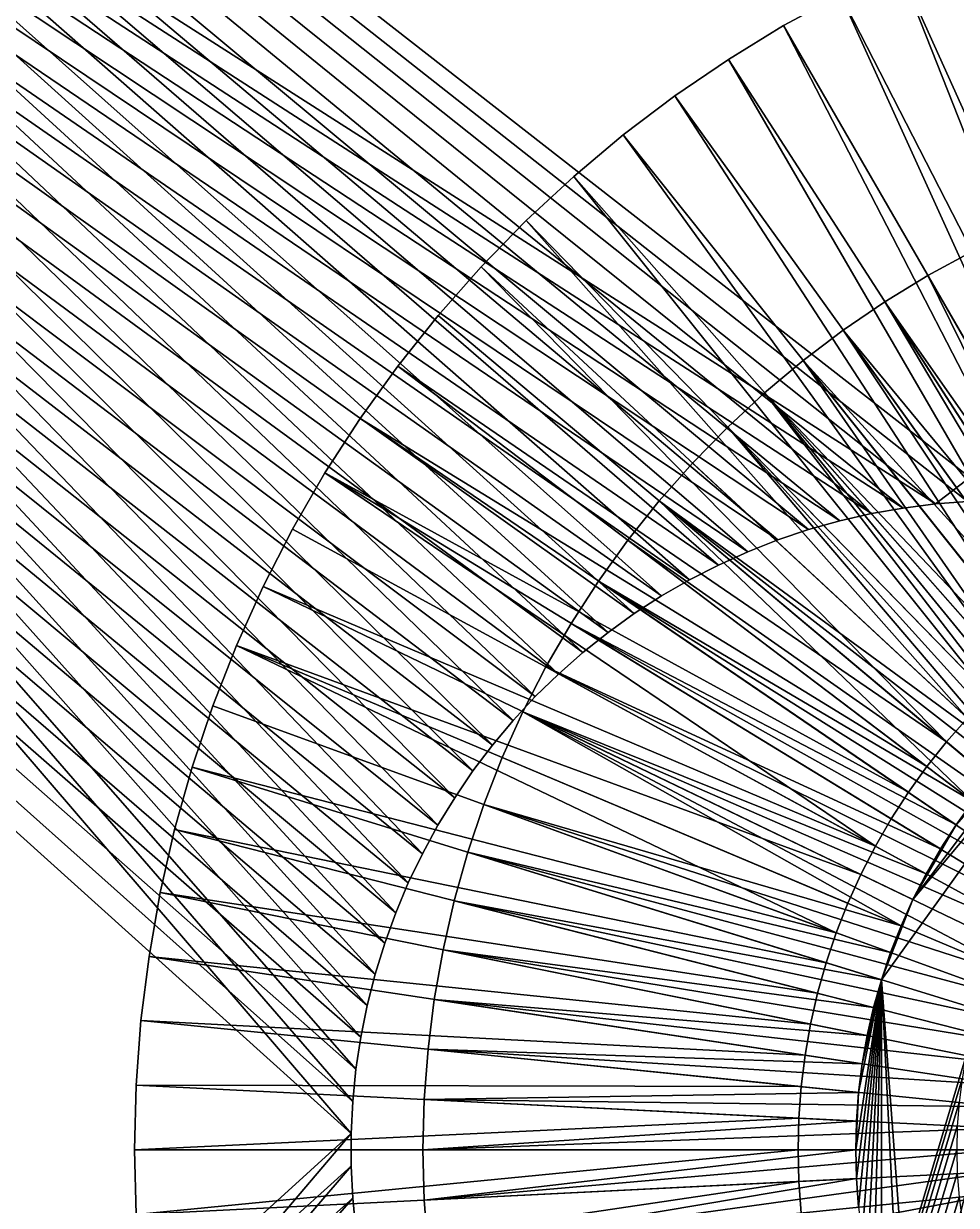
# Model space of a CAD drawing. Header units: millimetres. Extents: x 0 to 520, y -2 to 382.
# Drawn here: x 32.116 to 35.349, y 69.807 to 73.904 of the extents above; entities that cross this region are included whole.
import ezdxf

# ---------------------------------------------------------------- set-up
doc = ezdxf.new("R2010")
doc.units = ezdxf.units.MM

msp = doc.modelspace()

# ---------------------------------------------------------------- linework, layer by layer
at = {"layer": 'BRASS', "color": 52}
for points in [[(509.2, 369.2, 103), (10.8, 369.2, 103), (10.8, 10.8, 103)], [(509.2, 369.2, 103), (10.8, 10.8, 103), (509.2, 10.8, 103)], [(20.5, 20.5, 86), (20.5, 359.5, 86), (35.35, 190, 86)], [(20.5, 20.5, 86), (35.35, 190, 86), (35.3521, 189.9178, 86)], [(20.5, 20.5, 86), (35.3521, 189.9178, 86), (35.3582, 189.8357, 86)], [(20.5, 20.5, 86), (35.3582, 189.8357, 86), (35.3684, 189.7541, 86)], [(20.5, 20.5, 86), (35.3684, 189.7541, 86), (35.3827, 189.6731, 86)], [(20.5, 20.5, 86), (35.3827, 189.6731, 86), (35.3827, 70.3269, 86)], [(20.5, 20.5, 86), (35.3827, 70.3269, 86), (35.3684, 70.2459, 86)], [(20.5, 20.5, 86), (35.3684, 70.2459, 86), (35.3582, 70.1643, 86)], [(20.5, 20.5, 86), (35.3582, 70.1643, 86), (35.3521, 70.0822, 86)], [(20.5, 20.5, 86), (35.3521, 70.0822, 86), (35.35, 70, 86)], [(20.5, 20.5, 86), (35.35, 70, 86), (35.3521, 69.9178, 86)], [(20.5, 20.5, 86), (35.3521, 69.9178, 86), (35.3582, 69.8357, 86)], [(20.5, 20.5, 86), (35.3582, 69.8357, 86), (35.3684, 69.7541, 86)]]:
    msp.add_3dface(points, dxfattribs=at)
at = {"layer": 'STEEL', "color": 8}
for points in [[(33.2507, 70.0561, 86), (20, 82, 86), (20, 58, 86)], [(33.2563, 70.1681, 86), (20, 82, 86), (33.2507, 70.0561, 86)], [(33.2675, 70.2798, 86), (20, 82, 86), (33.2563, 70.1681, 86)], [(33.2842, 70.3907, 86), (20, 82, 86), (33.2675, 70.2798, 86)], [(33.3064, 70.5007, 86), (20, 82, 86), (33.2842, 70.3907, 86)], [(33.3341, 70.6094, 86), (20, 82, 86), (33.3064, 70.5007, 86)], [(33.3672, 70.7166, 86), (20, 82, 86), (33.3341, 70.6094, 86)], [(33.4055, 70.822, 86), (20, 82, 86), (33.3672, 70.7166, 86)], [(33.4491, 70.9254, 86), (20, 82, 86), (33.4055, 70.822, 86)], [(33.4978, 71.0265, 86), (20, 82, 86), (33.4491, 70.9254, 86)], [(33.5514, 71.125, 86), (20, 82, 86), (33.4978, 71.0265, 86)], [(33.6099, 71.2207, 86), (20, 82, 86), (33.5514, 71.125, 86)], [(33.6731, 71.3134, 86), (20, 82, 86), (33.6099, 71.2207, 86)], [(33.7409, 71.4029, 86), (20, 82, 86), (33.6731, 71.3134, 86)], [(33.813, 71.4888, 86), (20, 82, 86), (33.7409, 71.4029, 86)], [(33.8893, 71.571, 86), (20, 82, 86), (33.813, 71.4888, 86)], [(33.9696, 71.6494, 86), (20, 82, 86), (33.8893, 71.571, 86)], [(34.0537, 71.7236, 86), (20, 82, 86), (33.9696, 71.6494, 86)], [(34.1414, 71.7935, 86), (20, 82, 86), (34.0537, 71.7236, 86)], [(34.2325, 71.859, 86), (20, 82, 86), (34.1414, 71.7935, 86)], [(34.3268, 71.9199, 86), (20, 82, 86), (34.2325, 71.859, 86)], [(34.4239, 71.976, 86), (20, 82, 86), (34.3268, 71.9199, 86)], [(34.5238, 72.0272, 86), (20, 82, 86), (34.4239, 71.976, 86)], [(34.626, 72.0733, 86), (20, 82, 86), (34.5238, 72.0272, 86)], [(34.7305, 72.1143, 86), (20, 82, 86), (34.626, 72.0733, 86)], [(34.8368, 72.15, 86), (20, 82, 86), (34.7305, 72.1143, 86)], [(34.9448, 72.1804, 86), (20, 82, 86), (34.8368, 72.15, 86)], [(35.0542, 72.2054, 86), (20, 82, 86), (34.9448, 72.1804, 86)], [(35.1647, 72.2249, 86), (20, 82, 86), (35.0542, 72.2054, 86)], [(35.276, 72.2388, 86), (20, 82, 86), (35.1647, 72.2249, 86)], [(48, 82, 86), (20, 82, 86), (35.276, 72.2388, 86)], [(33.2507, 70.0561, 83), (23, 82, 83), (33.2563, 70.1681, 83)], [(23, 58, 83), (23, 82, 83), (33.2507, 70.0561, 83)], [(33.6099, 71.2207, 83), (23, 82, 83), (33.6731, 71.3134, 83)], [(33.5514, 71.125, 83), (23, 82, 83), (33.6099, 71.2207, 83)], [(33.4978, 71.0265, 83), (23, 82, 83), (33.5514, 71.125, 83)], [(33.4491, 70.9254, 83), (23, 82, 83), (33.4978, 71.0265, 83)], [(33.4055, 70.822, 83), (23, 82, 83), (33.4491, 70.9254, 83)], [(33.3672, 70.7166, 83), (23, 82, 83), (33.4055, 70.822, 83)], [(33.3341, 70.6094, 83), (23, 82, 83), (33.3672, 70.7166, 83)], [(33.3064, 70.5007, 83), (23, 82, 83), (33.3341, 70.6094, 83)], [(33.2842, 70.3907, 83), (23, 82, 83), (33.3064, 70.5007, 83)], [(33.2675, 70.2798, 83), (23, 82, 83), (33.2842, 70.3907, 83)], [(33.2563, 70.1681, 83), (23, 82, 83), (33.2675, 70.2798, 83)], [(23, 82, 83), (33.7409, 71.4029, 83), (33.6731, 71.3134, 83)], [(23, 82, 83), (33.813, 71.4888, 83), (33.7409, 71.4029, 83)], [(23, 82, 83), (33.8893, 71.571, 83), (33.813, 71.4888, 83)], [(23, 82, 83), (33.9696, 71.6494, 83), (33.8893, 71.571, 83)], [(23, 82, 83), (34.0537, 71.7236, 83), (33.9696, 71.6494, 83)], [(23, 82, 83), (34.1414, 71.7935, 83), (34.0537, 71.7236, 83)], [(23, 82, 83), (34.2325, 71.859, 83), (34.1414, 71.7935, 83)], [(23, 82, 83), (34.3268, 71.9199, 83), (34.2325, 71.859, 83)], [(23, 82, 83), (34.4239, 71.976, 83), (34.3268, 71.9199, 83)], [(23, 82, 83), (34.5238, 72.0272, 83), (34.4239, 71.976, 83)], [(23, 82, 83), (34.626, 72.0733, 83), (34.5238, 72.0272, 83)], [(23, 82, 83), (34.7305, 72.1143, 83), (34.626, 72.0733, 83)], [(23, 82, 83), (34.8368, 72.15, 83), (34.7305, 72.1143, 83)], [(23, 82, 83), (34.9448, 72.1804, 83), (34.8368, 72.15, 83)], [(23, 82, 83), (35.0542, 72.2054, 83), (34.9448, 72.1804, 83)], [(23, 82, 83), (35.1647, 72.2249, 83), (35.0542, 72.2054, 83)], [(23, 82, 83), (35.276, 72.2388, 83), (35.1647, 72.2249, 83)], [(23, 82, 83), (35.3878, 72.2472, 83), (35.276, 72.2388, 83)], [(23, 82, 83), (35.5, 72.25, 83), (35.3878, 72.2472, 83)], [(23, 82, 83), (48, 82, 83), (35.5, 72.25, 83)], [(48, 82, 86), (35.276, 72.2388, 86), (35.3878, 72.2472, 86)], [(35.356, 74.1889, 83), (35.1492, 74.1018, 83), (36.0952, 72.0053, 83)], [(35.1492, 74.1018, 82), (35.356, 74.1889, 82), (36.0952, 72.0053, 82)], [(35.1492, 74.1018, 83), (34.9471, 74.0044, 83), (35.9963, 71.9577, 83)], [(34.9471, 74.0044, 82), (35.1492, 74.1018, 82), (35.9963, 71.9577, 82)], [(35.1492, 74.1018, 83), (35.9963, 71.9577, 83), (36.0952, 72.0053, 83)], [(35.9963, 71.9577, 82), (35.1492, 74.1018, 82), (36.0952, 72.0053, 82)], [(34.9471, 74.0044, 83), (34.9471, 74.0044, 82), (34.75, 73.8971, 82)], [(34.75, 73.8971, 83), (34.9471, 74.0044, 83), (34.75, 73.8971, 82)], [(34.9471, 74.0044, 83), (34.75, 73.8971, 83), (35.9, 71.9053, 83)], [(34.75, 73.8971, 82), (34.9471, 74.0044, 82), (35.9, 71.9053, 82)], [(34.9471, 74.0044, 83), (35.9, 71.9053, 83), (35.9963, 71.9577, 83)], [(35.9, 71.9053, 82), (34.9471, 74.0044, 82), (35.9963, 71.9577, 82)], [(34.5585, 73.7801, 83), (34.75, 73.8971, 83), (34.75, 73.8971, 82)], [(34.5585, 73.7801, 83), (34.75, 73.8971, 82), (34.5585, 73.7801, 82)], [(34.75, 73.8971, 83), (34.5585, 73.7801, 83), (35.8064, 71.8481, 83)], [(34.5585, 73.7801, 82), (34.75, 73.8971, 82), (35.8064, 71.8481, 82)], [(34.75, 73.8971, 83), (35.8064, 71.8481, 83), (35.9, 71.9053, 83)], [(35.8064, 71.8481, 82), (34.75, 73.8971, 82), (35.9, 71.9053, 82)], [(34.3732, 73.6537, 83), (34.5585, 73.7801, 83), (34.5585, 73.7801, 82)], [(34.3732, 73.6537, 83), (34.5585, 73.7801, 82), (34.3732, 73.6537, 82)], [(34.5585, 73.7801, 83), (34.3732, 73.6537, 83), (35.7158, 71.7863, 83)], [(34.3732, 73.6537, 82), (34.5585, 73.7801, 82), (35.7158, 71.7863, 82)], [(34.5585, 73.7801, 83), (35.7158, 71.7863, 83), (35.8064, 71.8481, 83)], [(35.7158, 71.7863, 82), (34.5585, 73.7801, 82), (35.8064, 71.8481, 82)], [(34.1943, 73.5182, 83), (34.3732, 73.6537, 83), (34.3732, 73.6537, 82)], [(34.1943, 73.5182, 83), (34.3732, 73.6537, 82), (34.1943, 73.5182, 82)], [(34.3732, 73.6537, 83), (34.1943, 73.5182, 83), (35.6283, 71.72, 83)], [(34.1943, 73.5182, 82), (34.3732, 73.6537, 82), (35.6283, 71.72, 82)], [(34.3732, 73.6537, 83), (35.6283, 71.72, 83), (35.7158, 71.7863, 83)], [(35.6283, 71.72, 82), (34.3732, 73.6537, 82), (35.7158, 71.7863, 82)], [(34.1943, 73.5182, 83), (34.1943, 73.5182, 82), (34.0224, 73.374, 82)], [(34.0224, 73.374, 83), (34.1943, 73.5182, 83), (34.0224, 73.374, 82)], [(34.1943, 73.5182, 83), (34.0224, 73.374, 83), (35.5443, 71.6495, 83)], [(34.0224, 73.374, 82), (34.1943, 73.5182, 82), (35.5443, 71.6495, 82)], [(34.1943, 73.5182, 83), (35.5443, 71.6495, 83), (35.6283, 71.72, 83)], [(35.5443, 71.6495, 82), (34.1943, 73.5182, 82), (35.6283, 71.72, 82)], [(33.8579, 73.2214, 83), (34.0224, 73.374, 83), (34.0224, 73.374, 82)], [(33.8579, 73.2214, 83), (34.0224, 73.374, 82), (33.8579, 73.2214, 82)], [(34.0224, 73.374, 83), (33.8579, 73.2214, 83), (35.4639, 71.5749, 83)], [(33.8579, 73.2214, 82), (34.0224, 73.374, 82), (35.4639, 71.5749, 82)], [(34.0224, 73.374, 83), (35.4639, 71.5749, 83), (35.5443, 71.6495, 83)], [(35.4639, 71.5749, 82), (34.0224, 73.374, 82), (35.5443, 71.6495, 82)], [(33.7013, 73.0608, 83), (33.8579, 73.2214, 83), (33.8579, 73.2214, 82)], [(33.7013, 73.0608, 83), (33.8579, 73.2214, 82), (33.7013, 73.0608, 82)], [(33.8579, 73.2214, 83), (33.7013, 73.0608, 83), (35.3873, 71.4964, 83)], [(33.7013, 73.0608, 82), (33.8579, 73.2214, 82), (35.3873, 71.4964, 82)], [(33.8579, 73.2214, 83), (35.3873, 71.4964, 83), (35.4639, 71.5749, 83)], [(35.3873, 71.4964, 82), (33.8579, 73.2214, 82), (35.4639, 71.5749, 82)], [(35.4033, 73.1146, 82), (35.25, 73.0311, 82), (36, 71.7321, 82)], [(35.25, 73.0311, 82), (35.4033, 73.1146, 82), (35.4033, 73.1146, 78.5)], [(35.25, 73.0311, 82), (35.4033, 73.1146, 78.5), (35.25, 73.0311, 78.5)], [(35.25, 73.0311, 78.5), (35.4033, 73.1146, 78.5), (36.25, 71.299, 78.5)], [(33.7013, 73.0608, 83), (33.7013, 73.0608, 82), (33.5528, 72.8925, 82)], [(33.5528, 72.8925, 83), (33.7013, 73.0608, 83), (33.5528, 72.8925, 82)], [(33.7013, 73.0608, 83), (33.5528, 72.8925, 83), (35.3147, 71.4141, 83)], [(33.5528, 72.8925, 82), (33.7013, 73.0608, 82), (35.3147, 71.4141, 82)], [(35.3873, 71.4964, 83), (33.7013, 73.0608, 83), (35.3147, 71.4141, 83)], [(33.7013, 73.0608, 82), (35.3873, 71.4964, 82), (35.3147, 71.4141, 82)], [(35.25, 73.0311, 82), (35.1011, 72.9401, 82), (35.9149, 71.6801, 82)], [(35.1011, 72.9401, 82), (35.25, 73.0311, 82), (35.25, 73.0311, 78.5)], [(35.1011, 72.9401, 82), (35.25, 73.0311, 78.5), (35.1011, 72.9401, 78.5)], [(35.1011, 72.9401, 78.5), (35.25, 73.0311, 78.5), (36.25, 71.299, 78.5)], [(35.25, 73.0311, 82), (35.9149, 71.6801, 82), (36, 71.7321, 82)], [(35.1011, 72.9401, 82), (34.9569, 72.8418, 82), (35.9149, 71.6801, 82)], [(35.1011, 72.9401, 82), (35.1011, 72.9401, 78.5), (34.9569, 72.8418, 78.5)], [(34.9569, 72.8418, 82), (35.1011, 72.9401, 82), (34.9569, 72.8418, 78.5)], [(34.9569, 72.8418, 78.5), (35.1011, 72.9401, 78.5), (36.1244, 71.2179, 78.5)], [(36.1862, 71.26, 78.5), (35.1011, 72.9401, 78.5), (36.25, 71.299, 78.5)], [(36.1244, 71.2179, 78.5), (35.1011, 72.9401, 78.5), (36.1862, 71.26, 78.5)], [(33.4129, 72.7171, 83), (33.5528, 72.8925, 83), (33.5528, 72.8925, 82)], [(33.4129, 72.7171, 83), (33.5528, 72.8925, 82), (33.4129, 72.7171, 82)], [(35.3147, 71.4141, 83), (33.5528, 72.8925, 83), (33.4129, 72.7171, 83)], [(33.5528, 72.8925, 82), (35.3147, 71.4141, 82), (33.4129, 72.7171, 82)], [(34.9569, 72.8418, 82), (34.8178, 72.7364, 82), (35.8325, 71.6239, 82)], [(34.8178, 72.7364, 82), (34.9569, 72.8418, 82), (34.9569, 72.8418, 78.5)], [(34.8178, 72.7364, 82), (34.9569, 72.8418, 78.5), (34.8178, 72.7364, 78.5)], [(34.8178, 72.7364, 78.5), (34.9569, 72.8418, 78.5), (36.0648, 71.1727, 78.5)], [(34.9569, 72.8418, 82), (35.8325, 71.6239, 82), (35.9149, 71.6801, 82)], [(36.0648, 71.1727, 78.5), (34.9569, 72.8418, 78.5), (36.1244, 71.2179, 78.5)], [(33.2819, 72.5349, 83), (33.4129, 72.7171, 83), (33.4129, 72.7171, 82)], [(33.2819, 72.5349, 83), (33.4129, 72.7171, 82), (33.2819, 72.5349, 82)], [(35.2463, 71.3284, 83), (33.4129, 72.7171, 83), (33.2819, 72.5349, 83)], [(33.4129, 72.7171, 82), (35.2463, 71.3284, 82), (33.2819, 72.5349, 82)], [(35.3147, 71.4141, 83), (33.4129, 72.7171, 83), (35.2463, 71.3284, 83)], [(33.4129, 72.7171, 82), (35.3147, 71.4141, 82), (35.2463, 71.3284, 82)], [(34.8178, 72.7364, 82), (34.6841, 72.6242, 82), (35.6766, 71.4996, 82)], [(34.6841, 72.6242, 82), (34.8178, 72.7364, 82), (34.8178, 72.7364, 78.5)], [(34.6841, 72.6242, 82), (34.8178, 72.7364, 78.5), (34.6841, 72.6242, 78.5)], [(34.6841, 72.6242, 78.5), (34.8178, 72.7364, 78.5), (36.0648, 71.1727, 78.5)], [(34.8178, 72.7364, 82), (35.753, 71.5637, 82), (35.8325, 71.6239, 82)], [(34.8178, 72.7364, 82), (35.6766, 71.4996, 82), (35.753, 71.5637, 82)], [(34.6841, 72.6242, 82), (34.5562, 72.5055, 82), (35.6035, 71.4317, 82)], [(34.5562, 72.5055, 82), (34.6841, 72.6242, 82), (34.6841, 72.6242, 78.5)], [(34.5562, 72.5055, 82), (34.6841, 72.6242, 78.5), (34.5562, 72.5055, 78.5)], [(34.5562, 72.5055, 78.5), (34.6841, 72.6242, 78.5), (35.9526, 71.0738, 78.5)], [(34.6841, 72.6242, 82), (35.6035, 71.4317, 82), (35.6766, 71.4996, 82)], [(36.0075, 71.1247, 78.5), (34.6841, 72.6242, 78.5), (36.0648, 71.1727, 78.5)], [(35.9526, 71.0738, 78.5), (34.6841, 72.6242, 78.5), (36.0075, 71.1247, 78.5)], [(33.1602, 72.3465, 83), (33.2819, 72.5349, 83), (33.2819, 72.5349, 82)], [(33.1602, 72.3465, 83), (33.2819, 72.5349, 82), (33.1602, 72.3465, 82)], [(35.1823, 71.2393, 83), (33.2819, 72.5349, 83), (33.1602, 72.3465, 83)], [(33.2819, 72.5349, 82), (35.1823, 71.2393, 82), (33.1602, 72.3465, 82)], [(35.2463, 71.3284, 83), (33.2819, 72.5349, 83), (35.1823, 71.2393, 83)], [(33.2819, 72.5349, 82), (35.2463, 71.3284, 82), (35.1823, 71.2393, 82)], [(34.5562, 72.5055, 82), (34.4343, 72.3806, 82), (35.5339, 71.3603, 82)], [(34.5562, 72.5055, 82), (34.5562, 72.5055, 78.5), (34.4343, 72.3806, 78.5)], [(34.4343, 72.3806, 82), (34.5562, 72.5055, 82), (34.4343, 72.3806, 78.5)], [(34.4343, 72.3806, 78.5), (34.5562, 72.5055, 78.5), (35.9004, 71.0203, 78.5)], [(34.5562, 72.5055, 82), (35.5339, 71.3603, 82), (35.6035, 71.4317, 82)], [(35.9004, 71.0203, 78.5), (34.5562, 72.5055, 78.5), (35.9526, 71.0738, 78.5)], [(33.048, 72.1521, 83), (33.1602, 72.3465, 83), (33.1602, 72.3465, 82)], [(33.048, 72.1521, 83), (33.1602, 72.3465, 82), (33.048, 72.1521, 82)], [(35.0679, 71.0522, 83), (33.1602, 72.3465, 83), (33.048, 72.1521, 83)], [(33.1602, 72.3465, 82), (35.0679, 71.0522, 82), (33.048, 72.1521, 82)], [(35.1228, 71.1472, 83), (33.1602, 72.3465, 83), (35.0679, 71.0522, 83)], [(35.1823, 71.2393, 83), (33.1602, 72.3465, 83), (35.1228, 71.1472, 83)], [(33.1602, 72.3465, 82), (35.1228, 71.1472, 82), (35.0679, 71.0522, 82)], [(33.1602, 72.3465, 82), (35.1823, 71.2393, 82), (35.1228, 71.1472, 82)], [(35.5339, 71.3603, 82), (34.4343, 72.3806, 82), (34.3188, 72.2498, 82)], [(34.4343, 72.3806, 82), (34.4343, 72.3806, 78.5), (34.3188, 72.2498, 78.5)], [(34.3188, 72.2498, 82), (34.4343, 72.3806, 82), (34.3188, 72.2498, 78.5)], [(34.4343, 72.3806, 78.5), (35.9004, 71.0203, 78.5), (34.3188, 72.2498, 78.5)], [(35.4057, 71.2076, 82), (34.3188, 72.2498, 82), (34.21, 72.1133, 82)], [(34.21, 72.1133, 82), (34.3188, 72.2498, 82), (34.3188, 72.2498, 78.5)], [(34.21, 72.1133, 82), (34.3188, 72.2498, 78.5), (34.21, 72.1133, 78.5)], [(34.3188, 72.2498, 78.5), (35.8509, 70.9642, 78.5), (34.21, 72.1133, 78.5)], [(35.4679, 71.2856, 82), (34.3188, 72.2498, 82), (35.4057, 71.2076, 82)], [(35.5339, 71.3603, 82), (34.3188, 72.2498, 82), (35.4679, 71.2856, 82)], [(34.3188, 72.2498, 78.5), (35.9004, 71.0203, 78.5), (35.8509, 70.9642, 78.5)], [(35.1647, 72.2249, 86), (35.0542, 72.2054, 86), (35.1647, 72.2249, 83)], [(35.1647, 72.2249, 83), (35.0542, 72.2054, 86), (35.0542, 72.2054, 83)], [(35.276, 72.2388, 86), (35.1647, 72.2249, 86), (35.276, 72.2388, 83)], [(35.276, 72.2388, 83), (35.1647, 72.2249, 86), (35.1647, 72.2249, 83)], [(35.3878, 72.2472, 86), (35.276, 72.2388, 86), (35.3878, 72.2472, 83)], [(35.3878, 72.2472, 83), (35.276, 72.2388, 86), (35.276, 72.2388, 83)], [(35.0542, 72.2054, 86), (34.9448, 72.1804, 86), (35.0542, 72.2054, 83)], [(35.0542, 72.2054, 83), (34.9448, 72.1804, 86), (34.9448, 72.1804, 83)], [(33.048, 72.1521, 83), (33.048, 72.1521, 82), (32.9456, 71.9525, 82)], [(32.9456, 71.9525, 83), (33.048, 72.1521, 83), (32.9456, 71.9525, 82)], [(35.0679, 71.0522, 83), (33.048, 72.1521, 83), (32.9456, 71.9525, 83)], [(33.048, 72.1521, 82), (35.0679, 71.0522, 82), (32.9456, 71.9525, 82)], [(34.8368, 72.15, 86), (34.7305, 72.1143, 86), (34.8368, 72.15, 83)], [(34.8368, 72.15, 83), (34.7305, 72.1143, 86), (34.7305, 72.1143, 83)], [(34.9448, 72.1804, 83), (34.9448, 72.1804, 86), (34.8368, 72.15, 83)], [(34.9448, 72.1804, 86), (34.8368, 72.15, 86), (34.8368, 72.15, 83)], [(35.4057, 71.2076, 82), (34.21, 72.1133, 82), (34.1082, 71.9716, 82)], [(34.1082, 71.9716, 82), (34.21, 72.1133, 82), (34.21, 72.1133, 78.5)], [(34.1082, 71.9716, 82), (34.21, 72.1133, 78.5), (34.1082, 71.9716, 78.5)], [(34.21, 72.1133, 78.5), (35.8043, 70.9057, 78.5), (34.1082, 71.9716, 78.5)], [(34.21, 72.1133, 78.5), (35.8509, 70.9642, 78.5), (35.8043, 70.9057, 78.5)], [(34.7305, 72.1143, 86), (34.626, 72.0733, 86), (34.7305, 72.1143, 83)], [(34.7305, 72.1143, 83), (34.626, 72.0733, 86), (34.626, 72.0733, 83)], [(34.626, 72.0733, 86), (34.5238, 72.0272, 86), (34.626, 72.0733, 83)], [(34.626, 72.0733, 83), (34.5238, 72.0272, 86), (34.5238, 72.0272, 83)], [(34.5238, 72.0272, 83), (34.5238, 72.0272, 86), (34.4239, 71.976, 83)], [(34.5238, 72.0272, 86), (34.4239, 71.976, 86), (34.4239, 71.976, 83)], [(34.4239, 71.976, 86), (34.3268, 71.9199, 86), (34.4239, 71.976, 83)], [(34.4239, 71.976, 83), (34.3268, 71.9199, 86), (34.3268, 71.9199, 83)], [(32.8534, 71.748, 83), (32.9456, 71.9525, 83), (32.9456, 71.9525, 82)], [(32.8534, 71.748, 83), (32.9456, 71.9525, 82), (32.8534, 71.748, 82)], [(35.0179, 70.9545, 83), (32.9456, 71.9525, 83), (32.8534, 71.748, 83)], [(32.9456, 71.9525, 82), (35.0179, 70.9545, 82), (32.8534, 71.748, 82)], [(35.0679, 71.0522, 83), (32.9456, 71.9525, 83), (35.0179, 70.9545, 83)], [(32.9456, 71.9525, 82), (35.0679, 71.0522, 82), (35.0179, 70.9545, 82)], [(35.3475, 71.1266, 82), (34.1082, 71.9716, 82), (34.0135, 71.825, 82)], [(34.0135, 71.825, 82), (34.1082, 71.9716, 82), (34.1082, 71.9716, 78.5)], [(34.0135, 71.825, 82), (34.1082, 71.9716, 78.5), (34.0135, 71.825, 78.5)], [(34.1082, 71.9716, 78.5), (35.7606, 70.845, 78.5), (34.0135, 71.825, 78.5)], [(35.4057, 71.2076, 82), (34.1082, 71.9716, 82), (35.3475, 71.1266, 82)], [(34.1082, 71.9716, 78.5), (35.8043, 70.9057, 78.5), (35.7606, 70.845, 78.5)], [(34.3268, 71.9199, 83), (34.3268, 71.9199, 86), (34.2325, 71.859, 83)], [(34.3268, 71.9199, 86), (34.2325, 71.859, 86), (34.2325, 71.859, 83)], [(36.4583, 71.9252, 90), (35.1981, 69.1322, 90), (35.4057, 68.7924, 90)], [(36.4583, 71.9252, 90), (35.8325, 71.6239, 90), (35.1981, 69.1322, 90)], [(34.2325, 71.859, 83), (34.1414, 71.7935, 86), (34.1414, 71.7935, 83)], [(34.2325, 71.859, 86), (34.1414, 71.7935, 86), (34.2325, 71.859, 83)], [(35.2934, 71.0429, 82), (34.0135, 71.825, 82), (33.9262, 71.6739, 82)], [(33.9262, 71.6739, 82), (34.0135, 71.825, 82), (34.0135, 71.825, 78.5)], [(33.9262, 71.6739, 82), (34.0135, 71.825, 78.5), (33.9262, 71.6739, 78.5)], [(34.0135, 71.825, 78.5), (35.7201, 70.7822, 78.5), (33.9262, 71.6739, 78.5)], [(35.3475, 71.1266, 82), (34.0135, 71.825, 82), (35.2934, 71.0429, 82)], [(34.0135, 71.825, 78.5), (35.7606, 70.845, 78.5), (35.7201, 70.7822, 78.5)], [(34.1414, 71.7935, 83), (34.0537, 71.7236, 86), (34.0537, 71.7236, 83)], [(34.1414, 71.7935, 86), (34.0537, 71.7236, 86), (34.1414, 71.7935, 83)], [(32.7714, 71.5391, 83), (32.8534, 71.748, 83), (32.8534, 71.748, 82)], [(32.7714, 71.5391, 83), (32.8534, 71.748, 82), (32.7714, 71.5391, 82)], [(34.9327, 70.7524, 83), (32.8534, 71.748, 83), (32.7714, 71.5391, 83)], [(32.8534, 71.748, 82), (34.9327, 70.7524, 82), (32.7714, 71.5391, 82)], [(34.9728, 70.8546, 83), (32.8534, 71.748, 83), (34.9327, 70.7524, 83)], [(35.0179, 70.9545, 83), (32.8534, 71.748, 83), (34.9728, 70.8546, 83)], [(32.8534, 71.748, 82), (34.9728, 70.8546, 82), (34.9327, 70.7524, 82)], [(32.8534, 71.748, 82), (35.0179, 70.9545, 82), (34.9728, 70.8546, 82)], [(34.0537, 71.7236, 83), (33.9696, 71.6494, 86), (33.9696, 71.6494, 83)], [(34.0537, 71.7236, 86), (33.9696, 71.6494, 86), (34.0537, 71.7236, 83)], [(35.2436, 70.9565, 82), (33.9262, 71.6739, 82), (33.8466, 71.5186, 82)], [(33.8466, 71.5186, 82), (33.9262, 71.6739, 82), (33.9262, 71.6739, 78.5)], [(33.8466, 71.5186, 82), (33.9262, 71.6739, 78.5), (33.8466, 71.5186, 78.5)], [(33.9262, 71.6739, 78.5), (35.6827, 70.7174, 78.5), (33.8466, 71.5186, 78.5)], [(33.9696, 71.6494, 83), (33.8893, 71.571, 86), (33.8893, 71.571, 83)], [(33.9696, 71.6494, 86), (33.8893, 71.571, 86), (33.9696, 71.6494, 83)], [(35.2934, 71.0429, 82), (33.9262, 71.6739, 82), (35.2436, 70.9565, 82)], [(33.9262, 71.6739, 78.5), (35.7201, 70.7822, 78.5), (35.6827, 70.7174, 78.5)], [(35.8325, 71.6239, 90), (35.0889, 70.5895, 90), (35.1981, 69.1322, 90)], [(35.8325, 71.6239, 90), (35.1981, 70.8678, 90), (35.0889, 70.5895, 90)], [(35.8325, 71.6239, 90), (35.6766, 71.4996, 90), (35.1981, 70.8678, 90)], [(33.8893, 71.571, 83), (33.813, 71.4888, 86), (33.813, 71.4888, 83)], [(33.8893, 71.571, 86), (33.813, 71.4888, 86), (33.8893, 71.571, 83)], [(32.6999, 71.3264, 83), (32.7714, 71.5391, 83), (32.7714, 71.5391, 82)], [(32.6999, 71.3264, 83), (32.7714, 71.5391, 82), (32.6999, 71.3264, 82)], [(34.9327, 70.7524, 83), (32.7714, 71.5391, 83), (32.6999, 71.3264, 83)], [(32.7714, 71.5391, 82), (34.9327, 70.7524, 82), (32.6999, 71.3264, 82)], [(33.813, 71.4888, 86), (33.7409, 71.4029, 86), (33.813, 71.4888, 83)], [(33.813, 71.4888, 83), (33.7409, 71.4029, 86), (33.7409, 71.4029, 83)], [(35.157, 70.7769, 82), (33.8466, 71.5186, 82), (33.7748, 71.3595, 82)], [(33.7748, 71.3595, 82), (33.8466, 71.5186, 82), (33.8466, 71.5186, 78.5)], [(33.7748, 71.3595, 82), (33.8466, 71.5186, 78.5), (33.7748, 71.3595, 78.5)], [(33.8466, 71.5186, 78.5), (35.6178, 70.5827, 78.5), (33.7748, 71.3595, 78.5)], [(35.1981, 70.8678, 82), (33.8466, 71.5186, 82), (35.157, 70.7769, 82)], [(35.2436, 70.9565, 82), (33.8466, 71.5186, 82), (35.1981, 70.8678, 82)], [(33.8466, 71.5186, 78.5), (35.6485, 70.6508, 78.5), (35.6178, 70.5827, 78.5)], [(33.8466, 71.5186, 78.5), (35.6827, 70.7174, 78.5), (35.6485, 70.6508, 78.5)], [(35.6766, 71.4996, 90), (35.3475, 71.1266, 90), (35.1981, 70.8678, 90)], [(35.3873, 71.4964, 82), (35.3873, 71.4964, 83), (35.3147, 71.4141, 82)], [(35.3873, 71.4964, 83), (35.3147, 71.4141, 83), (35.3147, 71.4141, 82)], [(35.6766, 71.4996, 90), (35.5339, 71.3603, 90), (35.3475, 71.1266, 90)], [(33.7409, 71.4029, 83), (33.7409, 71.4029, 86), (33.6731, 71.3134, 83)], [(33.7409, 71.4029, 86), (33.6731, 71.3134, 86), (33.6731, 71.3134, 83)], [(35.3147, 71.4141, 83), (35.2463, 71.3284, 83), (35.3147, 71.4141, 82)], [(35.3147, 71.4141, 82), (35.2463, 71.3284, 83), (35.2463, 71.3284, 82)], [(32.6392, 71.1104, 83), (32.6999, 71.3264, 82), (32.6392, 71.1104, 82)], [(32.6392, 71.1104, 83), (32.6999, 71.3264, 83), (32.6999, 71.3264, 82)], [(34.8977, 70.6485, 83), (32.6999, 71.3264, 83), (32.6392, 71.1104, 83)], [(32.6999, 71.3264, 82), (34.8977, 70.6485, 82), (32.6392, 71.1104, 82)], [(34.9327, 70.7524, 83), (32.6999, 71.3264, 83), (34.8977, 70.6485, 83)], [(32.6999, 71.3264, 82), (34.9327, 70.7524, 82), (34.8977, 70.6485, 82)], [(35.157, 70.7769, 82), (33.7748, 71.3595, 82), (33.7111, 71.1971, 82)], [(33.7111, 71.1971, 82), (33.7748, 71.3595, 82), (33.7748, 71.3595, 78.5)], [(33.7111, 71.1971, 82), (33.7748, 71.3595, 78.5), (33.7111, 71.1971, 78.5)], [(33.7748, 71.3595, 78.5), (35.6178, 70.5827, 78.5), (33.7111, 71.1971, 78.5)], [(35.2463, 71.3284, 83), (35.1823, 71.2393, 83), (35.2463, 71.3284, 82)], [(35.2463, 71.3284, 82), (35.1823, 71.2393, 83), (35.1823, 71.2393, 82)], [(35.5339, 71.3603, 90), (35.4057, 71.2076, 90), (35.3475, 71.1266, 90)], [(33.6731, 71.3134, 86), (33.6099, 71.2207, 86), (33.6731, 71.3134, 83)], [(33.6731, 71.3134, 83), (33.6099, 71.2207, 86), (33.6099, 71.2207, 83)], [(35.1823, 71.2393, 83), (35.1228, 71.1472, 83), (35.1823, 71.2393, 82)], [(35.1823, 71.2393, 82), (35.1228, 71.1472, 83), (35.1228, 71.1472, 82)], [(33.6099, 71.2207, 83), (33.6099, 71.2207, 86), (33.5514, 71.125, 83)], [(33.6099, 71.2207, 86), (33.5514, 71.125, 86), (33.5514, 71.125, 83)], [(35.3475, 71.1266, 90), (35.4057, 71.2076, 90), (35.4057, 71.2076, 82)], [(35.3475, 71.1266, 90), (35.4057, 71.2076, 82), (35.3475, 71.1266, 82)], [(35.1206, 70.684, 82), (33.7111, 71.1971, 82), (33.6555, 71.0316, 82)], [(33.6555, 71.0316, 82), (33.7111, 71.1971, 82), (33.7111, 71.1971, 78.5)], [(33.6555, 71.0316, 82), (33.7111, 71.1971, 78.5), (33.6555, 71.0316, 78.5)], [(33.7111, 71.1971, 78.5), (35.5905, 70.513, 78.5), (33.6555, 71.0316, 78.5)], [(35.157, 70.7769, 82), (33.7111, 71.1971, 82), (35.1206, 70.684, 82)], [(33.7111, 71.1971, 78.5), (35.6178, 70.5827, 78.5), (35.5905, 70.513, 78.5)], [(33.5514, 71.125, 86), (33.4978, 71.0265, 86), (33.5514, 71.125, 83)], [(33.5514, 71.125, 83), (33.4978, 71.0265, 86), (33.4978, 71.0265, 83)], [(35.1228, 71.1472, 83), (35.0679, 71.0522, 83), (35.1228, 71.1472, 82)], [(35.1228, 71.1472, 82), (35.0679, 71.0522, 83), (35.0679, 71.0522, 82)], [(35.3475, 71.1266, 90), (35.2436, 70.9565, 90), (35.1981, 70.8678, 90)], [(35.3475, 71.1266, 90), (35.2934, 71.0429, 90), (35.2436, 70.9565, 90)], [(35.2934, 71.0429, 90), (35.3475, 71.1266, 90), (35.3475, 71.1266, 82)], [(35.2934, 71.0429, 90), (35.3475, 71.1266, 82), (35.2934, 71.0429, 82)], [(32.5892, 70.8917, 83), (32.6392, 71.1104, 82), (32.5892, 70.8917, 82)], [(32.5892, 70.8917, 83), (32.6392, 71.1104, 83), (32.6392, 71.1104, 82)], [(34.868, 70.5429, 83), (32.6392, 71.1104, 83), (32.5892, 70.8917, 83)], [(32.6392, 71.1104, 82), (34.868, 70.5429, 82), (32.5892, 70.8917, 82)], [(34.8977, 70.6485, 83), (32.6392, 71.1104, 83), (34.868, 70.5429, 83)], [(32.6392, 71.1104, 82), (34.8977, 70.6485, 82), (34.868, 70.5429, 82)], [(35.0679, 71.0522, 82), (35.0679, 71.0522, 83), (35.0179, 70.9545, 82)], [(35.0679, 71.0522, 83), (35.0179, 70.9545, 83), (35.0179, 70.9545, 82)], [(35.2436, 70.9565, 90), (35.2934, 71.0429, 90), (35.2934, 71.0429, 82)], [(35.2436, 70.9565, 90), (35.2934, 71.0429, 82), (35.2436, 70.9565, 82)], [(33.4978, 71.0265, 86), (33.4491, 70.9254, 86), (33.4978, 71.0265, 83)], [(33.4978, 71.0265, 83), (33.4491, 70.9254, 86), (33.4491, 70.9254, 83)], [(35.0889, 70.5895, 82), (33.6555, 71.0316, 82), (33.6082, 70.8637, 82)], [(33.6082, 70.8637, 82), (33.6555, 71.0316, 78.5), (33.6082, 70.8637, 78.5)], [(33.6082, 70.8637, 82), (33.6555, 71.0316, 82), (33.6555, 71.0316, 78.5)], [(33.6555, 71.0316, 78.5), (35.5666, 70.4421, 78.5), (33.6082, 70.8637, 78.5)], [(35.1206, 70.684, 82), (33.6555, 71.0316, 82), (35.0889, 70.5895, 82)], [(33.6555, 71.0316, 78.5), (35.5905, 70.513, 78.5), (35.5666, 70.4421, 78.5)], [(35.0179, 70.9545, 83), (34.9728, 70.8546, 83), (35.0179, 70.9545, 82)], [(35.0179, 70.9545, 82), (34.9728, 70.8546, 83), (34.9728, 70.8546, 82)], [(35.2436, 70.9565, 90), (35.2436, 70.9565, 82), (35.1981, 70.8678, 82)], [(35.1981, 70.8678, 90), (35.2436, 70.9565, 90), (35.1981, 70.8678, 82)], [(33.4491, 70.9254, 86), (33.4055, 70.822, 86), (33.4491, 70.9254, 83)], [(33.4491, 70.9254, 83), (33.4055, 70.822, 86), (33.4055, 70.822, 83)], [(32.5503, 70.6707, 83), (32.5892, 70.8917, 82), (32.5503, 70.6707, 82)], [(32.5503, 70.6707, 83), (32.5892, 70.8917, 83), (32.5892, 70.8917, 82)], [(34.8436, 70.4359, 83), (32.5892, 70.8917, 83), (32.5503, 70.6707, 83)], [(32.5892, 70.8917, 82), (34.8436, 70.4359, 82), (32.5503, 70.6707, 82)], [(34.868, 70.5429, 83), (32.5892, 70.8917, 83), (34.8436, 70.4359, 83)], [(32.5892, 70.8917, 82), (34.868, 70.5429, 82), (34.8436, 70.4359, 82)], [(35.0618, 70.4935, 82), (33.6082, 70.8637, 82), (33.5694, 70.6935, 82)], [(33.5694, 70.6935, 82), (33.6082, 70.8637, 78.5), (33.5694, 70.6935, 78.5)], [(33.5694, 70.6935, 82), (33.6082, 70.8637, 82), (33.6082, 70.8637, 78.5)], [(33.6082, 70.8637, 78.5), (35.5464, 70.3701, 78.5), (33.5694, 70.6935, 78.5)], [(35.0889, 70.5895, 82), (33.6082, 70.8637, 82), (35.0618, 70.4935, 82)], [(33.6082, 70.8637, 78.5), (35.5666, 70.4421, 78.5), (35.5464, 70.3701, 78.5)], [(34.9728, 70.8546, 83), (34.9327, 70.7524, 83), (34.9728, 70.8546, 82)], [(34.9728, 70.8546, 82), (34.9327, 70.7524, 83), (34.9327, 70.7524, 82)], [(35.1981, 70.8678, 90), (35.1206, 70.684, 90), (35.0889, 70.5895, 90)], [(35.1981, 70.8678, 90), (35.157, 70.7769, 90), (35.1206, 70.684, 90)], [(35.157, 70.7769, 90), (35.1981, 70.8678, 90), (35.1981, 70.8678, 82)], [(35.157, 70.7769, 90), (35.1981, 70.8678, 82), (35.157, 70.7769, 82)], [(33.4055, 70.822, 86), (33.3672, 70.7166, 86), (33.4055, 70.822, 83)], [(33.4055, 70.822, 83), (33.3672, 70.7166, 86), (33.3672, 70.7166, 83)], [(34.9327, 70.7524, 83), (34.8977, 70.6485, 83), (34.9327, 70.7524, 82)], [(34.9327, 70.7524, 82), (34.8977, 70.6485, 83), (34.8977, 70.6485, 82)], [(35.1206, 70.684, 90), (35.157, 70.7769, 90), (35.157, 70.7769, 82)], [(35.1206, 70.684, 90), (35.157, 70.7769, 82), (35.1206, 70.684, 82)], [(33.3672, 70.7166, 83), (33.3672, 70.7166, 86), (33.3341, 70.6094, 83)], [(33.3672, 70.7166, 86), (33.3341, 70.6094, 86), (33.3341, 70.6094, 83)], [(32.5224, 70.4481, 83), (32.5503, 70.6707, 82), (32.5224, 70.4481, 82)], [(32.5224, 70.4481, 83), (32.5503, 70.6707, 83), (32.5503, 70.6707, 82)], [(34.8246, 70.3279, 83), (32.5503, 70.6707, 83), (32.5224, 70.4481, 83)], [(32.5503, 70.6707, 82), (34.8246, 70.3279, 82), (32.5224, 70.4481, 82)], [(34.8436, 70.4359, 83), (32.5503, 70.6707, 83), (34.8246, 70.3279, 83)], [(32.5503, 70.6707, 82), (34.8436, 70.4359, 82), (34.8246, 70.3279, 82)], [(35.0397, 70.3963, 82), (33.5694, 70.6935, 82), (33.5391, 70.5216, 82)], [(33.5391, 70.5216, 82), (33.5694, 70.6935, 78.5), (33.5391, 70.5216, 78.5)], [(33.5391, 70.5216, 82), (33.5694, 70.6935, 82), (33.5694, 70.6935, 78.5)], [(33.5694, 70.6935, 78.5), (35.5297, 70.2972, 78.5), (33.5391, 70.5216, 78.5)], [(35.0618, 70.4935, 82), (33.5694, 70.6935, 82), (35.0397, 70.3963, 82)], [(33.5694, 70.6935, 78.5), (35.5464, 70.3701, 78.5), (35.5297, 70.2972, 78.5)], [(35.0889, 70.5895, 90), (35.1206, 70.684, 90), (35.1206, 70.684, 82)], [(35.0889, 70.5895, 90), (35.1206, 70.684, 82), (35.0889, 70.5895, 82)], [(34.8977, 70.6485, 82), (34.868, 70.5429, 83), (34.868, 70.5429, 82)], [(34.8977, 70.6485, 83), (34.868, 70.5429, 83), (34.8977, 70.6485, 82)], [(33.3341, 70.6094, 86), (33.3064, 70.5007, 86), (33.3341, 70.6094, 83)], [(33.3341, 70.6094, 83), (33.3064, 70.5007, 86), (33.3064, 70.5007, 83)], [(35.0889, 70.5895, 90), (35, 70, 90), (35.0025, 69.9003, 90)], [(35.0889, 70.5895, 90), (35.0099, 70.1991, 90), (35, 70, 90)], [(35.0889, 70.5895, 90), (35.0025, 69.9003, 90), (35.0099, 69.8009, 90)], [(35.0889, 70.5895, 90), (35.0223, 70.2981, 90), (35.0099, 70.1991, 90)], [(35.0889, 70.5895, 90), (35.0099, 69.8009, 90), (35.0223, 69.7019, 90)], [(35.0889, 70.5895, 90), (35.0618, 70.4935, 90), (35.0223, 70.2981, 90)], [(35.0889, 70.5895, 90), (35.0223, 69.7019, 90), (35.0397, 69.6037, 90)], [(35.0889, 70.5895, 90), (35.0397, 69.6037, 90), (35.0618, 69.5065, 90)], [(35.0618, 70.4935, 90), (35.0889, 70.5895, 82), (35.0618, 70.4935, 82)], [(35.0618, 70.4935, 90), (35.0889, 70.5895, 90), (35.0889, 70.5895, 82)], [(35.0889, 70.5895, 90), (35.0618, 69.5065, 90), (35.0889, 69.4105, 90)], [(35.0889, 70.5895, 90), (35.0889, 69.4105, 90), (35.157, 69.2231, 90)], [(35.0889, 70.5895, 90), (35.157, 69.2231, 90), (35.1981, 69.1322, 90)], [(34.868, 70.5429, 82), (34.8436, 70.4359, 83), (34.8436, 70.4359, 82)], [(34.868, 70.5429, 83), (34.8436, 70.4359, 83), (34.868, 70.5429, 82)], [(35.0223, 70.2981, 82), (33.5391, 70.5216, 82), (33.5174, 70.3485, 82)], [(33.5391, 70.5216, 82), (33.5391, 70.5216, 78.5), (33.5174, 70.3485, 78.5)], [(33.5174, 70.3485, 82), (33.5391, 70.5216, 82), (33.5174, 70.3485, 78.5)], [(33.5391, 70.5216, 78.5), (35.5168, 70.2236, 78.5), (33.5174, 70.3485, 78.5)], [(35.0397, 70.3963, 82), (33.5391, 70.5216, 82), (35.0223, 70.2981, 82)], [(33.5391, 70.5216, 78.5), (35.5297, 70.2972, 78.5), (35.5168, 70.2236, 78.5)], [(33.3064, 70.5007, 86), (33.2842, 70.3907, 86), (33.3064, 70.5007, 83)], [(33.3064, 70.5007, 83), (33.2842, 70.3907, 86), (33.2842, 70.3907, 83)], [(35.0618, 70.4935, 90), (35.0397, 70.3963, 90), (35.0223, 70.2981, 90)], [(35.0397, 70.3963, 90), (35.0618, 70.4935, 82), (35.0397, 70.3963, 82)], [(35.0397, 70.3963, 90), (35.0618, 70.4935, 90), (35.0618, 70.4935, 82)], [(32.5224, 70.4481, 83), (32.5224, 70.4481, 82), (32.5056, 70.2243, 82)], [(32.5056, 70.2243, 83), (32.5224, 70.4481, 83), (32.5056, 70.2243, 82)], [(34.8109, 70.219, 83), (32.5224, 70.4481, 83), (32.5056, 70.2243, 83)], [(32.5224, 70.4481, 82), (34.8109, 70.219, 82), (32.5056, 70.2243, 82)], [(34.8246, 70.3279, 83), (32.5224, 70.4481, 83), (34.8109, 70.219, 83)], [(32.5224, 70.4481, 82), (34.8246, 70.3279, 82), (34.8109, 70.219, 82)], [(34.8436, 70.4359, 82), (34.8246, 70.3279, 83), (34.8246, 70.3279, 82)], [(34.8436, 70.4359, 83), (34.8246, 70.3279, 83), (34.8436, 70.4359, 82)], [(33.2842, 70.3907, 83), (33.2842, 70.3907, 86), (33.2675, 70.2798, 83)], [(33.2842, 70.3907, 86), (33.2675, 70.2798, 86), (33.2675, 70.2798, 83)], [(35.0223, 70.2981, 90), (35.0397, 70.3963, 82), (35.0223, 70.2981, 82)], [(35.0223, 70.2981, 90), (35.0397, 70.3963, 90), (35.0397, 70.3963, 82)], [(35.0099, 70.1991, 82), (33.5174, 70.3485, 82), (33.5044, 70.1745, 82)], [(33.5044, 70.1745, 82), (33.5174, 70.3485, 82), (33.5174, 70.3485, 78.5)], [(33.5044, 70.1745, 82), (33.5174, 70.3485, 78.5), (33.5044, 70.1745, 78.5)], [(33.5174, 70.3485, 78.5), (35.5075, 70.1494, 78.5), (33.5044, 70.1745, 78.5)], [(35.0223, 70.2981, 82), (33.5174, 70.3485, 82), (35.0099, 70.1991, 82)], [(33.5174, 70.3485, 78.5), (35.5168, 70.2236, 78.5), (35.5075, 70.1494, 78.5)], [(34.8246, 70.3279, 82), (34.8109, 70.219, 83), (34.8109, 70.219, 82)], [(34.8246, 70.3279, 83), (34.8109, 70.219, 83), (34.8246, 70.3279, 82)], [(35.0099, 70.1991, 90), (35.0223, 70.2981, 82), (35.0099, 70.1991, 82)], [(35.0099, 70.1991, 90), (35.0223, 70.2981, 90), (35.0223, 70.2981, 82)], [(33.2675, 70.2798, 86), (33.2563, 70.1681, 86), (33.2675, 70.2798, 83)], [(33.2675, 70.2798, 83), (33.2563, 70.1681, 86), (33.2563, 70.1681, 83)], [(32.5056, 70.2243, 83), (32.5056, 70.2243, 82), (32.5, 70, 82)], [(32.5, 70, 83), (32.5056, 70.2243, 83), (32.5, 70, 82)], [(34.8027, 70.1097, 83), (32.5056, 70.2243, 83), (32.5, 70, 83)], [(32.5056, 70.2243, 82), (34.8027, 70.1097, 82), (32.5, 70, 82)], [(34.8109, 70.219, 83), (32.5056, 70.2243, 83), (34.8027, 70.1097, 83)], [(32.5056, 70.2243, 82), (34.8109, 70.219, 82), (34.8027, 70.1097, 82)], [(34.8109, 70.219, 82), (34.8109, 70.219, 83), (34.8027, 70.1097, 82)], [(34.8109, 70.219, 83), (34.8027, 70.1097, 83), (34.8027, 70.1097, 82)], [(35.0025, 70.0997, 82), (33.5044, 70.1745, 82), (33.5, 70, 82)], [(33.5, 70, 82), (33.5044, 70.1745, 82), (33.5044, 70.1745, 78.5)], [(33.5, 70, 82), (33.5044, 70.1745, 78.5), (33.5, 70, 78.5)], [(33.5044, 70.1745, 78.5), (35.5019, 70.0748, 78.5), (33.5, 70, 78.5)], [(35.0099, 70.1991, 82), (33.5044, 70.1745, 82), (35.0025, 70.0997, 82)], [(33.5044, 70.1745, 78.5), (35.5075, 70.1494, 78.5), (35.5019, 70.0748, 78.5)], [(35.0099, 70.1991, 90), (35.0025, 70.0997, 90), (35, 70, 90)], [(35.0099, 70.1991, 90), (35.0099, 70.1991, 82), (35.0025, 70.0997, 82)], [(35.0025, 70.0997, 90), (35.0099, 70.1991, 90), (35.0025, 70.0997, 82)], [(33.2563, 70.1681, 86), (33.2507, 70.0561, 86), (33.2563, 70.1681, 83)], [(33.2563, 70.1681, 83), (33.2507, 70.0561, 86), (33.2507, 70.0561, 83)], [(34.8027, 70.1097, 83), (32.5, 70, 83), (34.8, 70, 83)], [(32.5, 70, 82), (34.8027, 70.1097, 82), (34.8, 70, 82)], [(35.0025, 70.0997, 82), (33.5, 70, 82), (35, 70, 82)], [(34.8027, 70.1097, 82), (34.8027, 70.1097, 83), (34.8, 70, 82)], [(34.8027, 70.1097, 83), (34.8, 70, 83), (34.8, 70, 82)], [(35.0025, 70.0997, 90), (35.0025, 70.0997, 82), (35, 70, 82)], [(35, 70, 90), (35.0025, 70.0997, 90), (35, 70, 82)], [(33.2507, 70.0561, 86), (20, 58, 86), (33.2507, 69.9439, 86)], [(23, 58, 83), (33.2507, 70.0561, 83), (33.2507, 69.9439, 83)], [(33.2507, 70.0561, 86), (33.2507, 69.9439, 86), (33.2507, 70.0561, 83)], [(33.2507, 70.0561, 83), (33.2507, 69.9439, 86), (33.2507, 69.9439, 83)], [(33.5, 70, 78.5), (35.5019, 70.0748, 78.5), (35.5, 70, 78.5)], [(32.5056, 69.7757, 83), (32.5, 70, 83), (32.5, 70, 82)], [(32.5056, 69.7757, 83), (32.5, 70, 82), (32.5056, 69.7757, 82)], [(34.8, 70, 83), (32.5, 70, 83), (32.5056, 69.7757, 83)], [(32.5, 70, 82), (34.8, 70, 82), (32.5056, 69.7757, 82)], [(34.8, 70, 83), (32.5056, 69.7757, 83), (34.8027, 69.8903, 83)], [(32.5056, 69.7757, 82), (34.8, 70, 82), (34.8027, 69.8903, 82)], [(35, 70, 82), (33.5, 70, 82), (33.5044, 69.8255, 82)], [(33.5044, 69.8255, 82), (33.5, 70, 82), (33.5, 70, 78.5)], [(33.5044, 69.8255, 82), (33.5, 70, 78.5), (33.5044, 69.8255, 78.5)], [(33.5, 70, 78.5), (35.5, 70, 78.5), (33.5044, 69.8255, 78.5)], [(35, 70, 82), (33.5044, 69.8255, 82), (35.0025, 69.9003, 82)], [(33.5044, 69.8255, 78.5), (35.5, 70, 78.5), (35.5019, 69.9252, 78.5)], [(34.8, 70, 83), (34.8027, 69.8903, 83), (34.8, 70, 82)], [(34.8, 70, 82), (34.8027, 69.8903, 83), (34.8027, 69.8903, 82)], [(35.0025, 69.9003, 90), (35, 70, 90), (35, 70, 82)], [(35.0025, 69.9003, 90), (35, 70, 82), (35.0025, 69.9003, 82)], [(33.2507, 69.9439, 86), (20, 58, 86), (33.2563, 69.8319, 86)], [(23, 58, 83), (33.2507, 69.9439, 83), (33.2563, 69.8319, 83)], [(33.2507, 69.9439, 86), (33.2563, 69.8319, 86), (33.2507, 69.9439, 83)], [(33.2507, 69.9439, 83), (33.2563, 69.8319, 86), (33.2563, 69.8319, 83)], [(34.8027, 69.8903, 83), (32.5056, 69.7757, 83), (32.5224, 69.5519, 83)], [(32.5056, 69.7757, 82), (34.8027, 69.8903, 82), (32.5224, 69.5519, 82)], [(34.8027, 69.8903, 83), (32.5224, 69.5519, 83), (34.8109, 69.781, 83)], [(32.5224, 69.5519, 82), (34.8027, 69.8903, 82), (34.8109, 69.781, 82)], [(33.5044, 69.8255, 78.5), (35.5019, 69.9252, 78.5), (33.5174, 69.6515, 78.5)], [(35.0025, 69.9003, 82), (33.5044, 69.8255, 82), (33.5174, 69.6515, 82)], [(33.5174, 69.6515, 78.5), (35.5019, 69.9252, 78.5), (35.5075, 69.8506, 78.5)], [(35.0025, 69.9003, 82), (33.5174, 69.6515, 82), (35.0099, 69.8009, 82)], [(34.8027, 69.8903, 83), (34.8109, 69.781, 83), (34.8027, 69.8903, 82)], [(34.8027, 69.8903, 82), (34.8109, 69.781, 83), (34.8109, 69.781, 82)], [(35.0099, 69.8009, 90), (35.0025, 69.9003, 90), (35.0025, 69.9003, 82)], [(35.0099, 69.8009, 90), (35.0025, 69.9003, 82), (35.0099, 69.8009, 82)], [(33.5174, 69.6515, 78.5), (35.5075, 69.8506, 78.5), (33.5391, 69.4784, 78.5)], [(33.5391, 69.4784, 78.5), (35.5075, 69.8506, 78.5), (35.5168, 69.7764, 78.5)], [(33.2563, 69.8319, 86), (20, 58, 86), (33.2675, 69.7202, 86)], [(23, 58, 83), (33.2563, 69.8319, 83), (33.2675, 69.7202, 83)], [(33.2563, 69.8319, 86), (33.2675, 69.7202, 86), (33.2563, 69.8319, 83)], [(33.2563, 69.8319, 83), (33.2675, 69.7202, 86), (33.2675, 69.7202, 83)], [(33.5174, 69.6515, 82), (33.5044, 69.8255, 82), (33.5044, 69.8255, 78.5)], [(33.5174, 69.6515, 82), (33.5044, 69.8255, 78.5), (33.5174, 69.6515, 78.5)]]:
    msp.add_3dface(points, dxfattribs=at)

doc.saveas('drawing.dxf')
